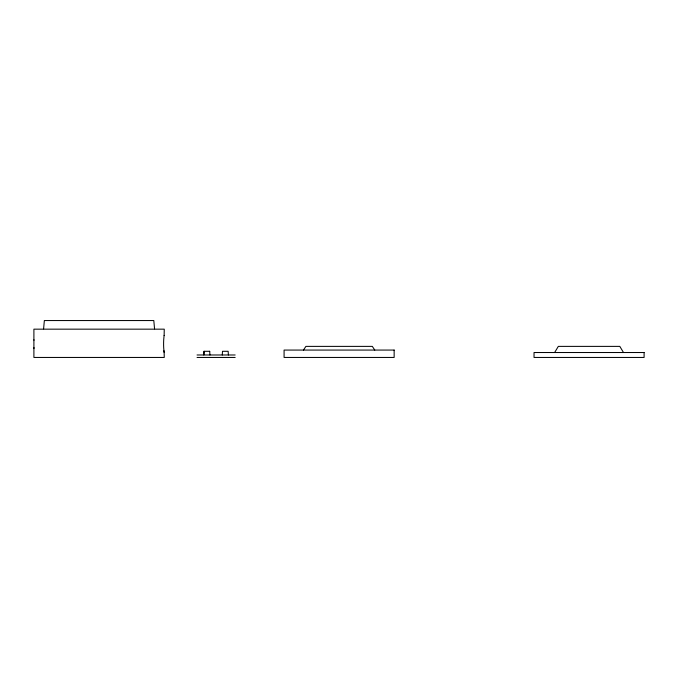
<?xml version="1.0" encoding="UTF-8"?>
<svg xmlns="http://www.w3.org/2000/svg" width="678" height="678" viewBox="0 0 678 678"><rect width="100%" height="100%" fill="white"/><g stroke="black" fill="none" stroke-linecap="round" stroke-linejoin="round"><path stroke-width="1.02" d="M164.135 335.415A9.255 0.678 -90 0 0 163.949 337.076L163.89 337.669A9.187 1.127 -90 0 0 163.89 350.17L163.949 350.704A9.255 0.678 -90 0 0 164.135 352.365L164.254 357.45L33.9 357.45L33.9 329.161L164.254 329.161L164.135 335.474M33.968 348.441L34.019 347.611M204.061 351.297L203.815 354.984L204.053 351.297L209.714 351.297M222.265 354.984L222.511 351.297L228.147 351.297L228.393 354.984M43.595 328.881L44.35 320.55L153.804 320.55L154.559 328.881M554.638 352.526L558.325 346.382L619.811 346.382L623.497 352.526M303.456 350.068L305.914 346.382L372.315 346.382L374.781 350.068M197.044 354.984L235.164 354.984M197.044 357.45L235.164 357.45M33.976 339.788L34.019 340.22M209.697 351.297L209.96 354.984M164.135 352.365A9.255 0.678 90 0 1 163.949 350.704M394.147 350.068L284.082 350.068L284.082 357.45L394.147 357.45L394.147 350.068M644.1 352.526L534.035 352.526L534.035 357.45L644.1 357.45L644.1 352.526"/></g></svg>
